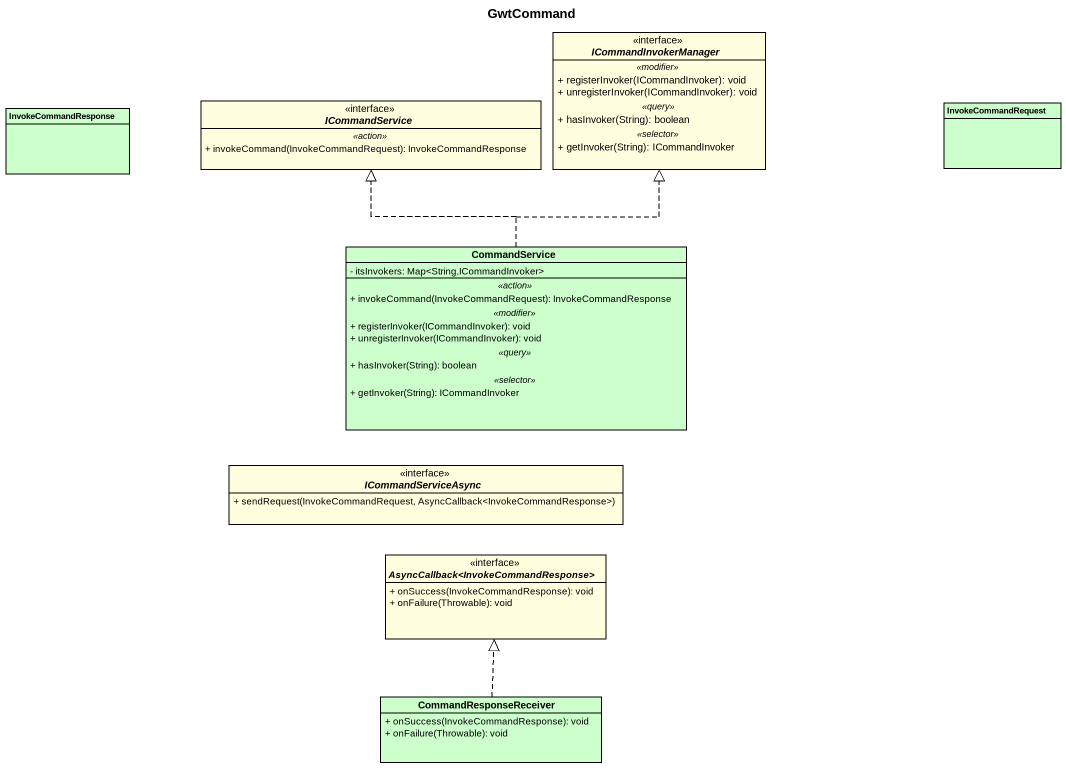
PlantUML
@startuml
title GwtCommand
hide circle
hide empty members
skinparam classAttributeIconSize 0
interface ICommandInvokerManager <<interface>> #FFFFE0 {
  .. <<modifier>> ..
  + registerInvoker(ICommandInvoker): void
  + unregisterInvoker(ICommandInvoker): void
  .. <<query>> ..
  + hasInvoker(String): boolean
  .. <<selector>> ..
  + getInvoker(String): ICommandInvoker
}
class InvokeCommandResponse #CCFFCC
interface ICommandService <<interface>> #FFFFE0 {
  .. <<action>> ..
  + invokeCommand(InvokeCommandRequest): InvokeCommandResponse
}
class InvokeCommandRequest #CCFFCC
class CommandService #CCFFCC {
  - itsInvokers: Map<String,ICommandInvoker>
  .. <<action>> ..
  + invokeCommand(InvokeCommandRequest): InvokeCommandResponse
  .. <<modifier>> ..
  + registerInvoker(ICommandInvoker): void
  + unregisterInvoker(ICommandInvoker): void
  .. <<query>> ..
  + hasInvoker(String): boolean
  .. <<selector>> ..
  + getInvoker(String): ICommandInvoker
}
interface ICommandServiceAsync <<interface>> #FFFFE0 {
  + sendRequest(InvokeCommandRequest, AsyncCallback<InvokeCommandResponse>)
}
interface "AsyncCallback<InvokeCommandResponse>" as AsyncCallback <<interface>> #FFFFE0 {
  + onSuccess(InvokeCommandResponse): void
  + onFailure(Throwable): void
}
class CommandResponseReceiver #CCFFCC {
  + onSuccess(InvokeCommandResponse): void
  + onFailure(Throwable): void
}
CommandService .up.|> ICommandInvokerManager
CommandService .up.|> ICommandService
CommandResponseReceiver .up.|> AsyncCallback
@enduml
